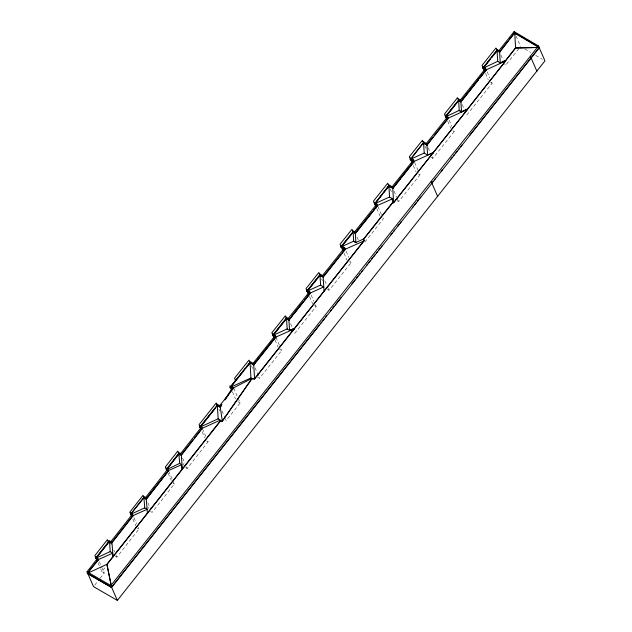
<?xml version="1.0" encoding="UTF-8"?>
<svg xmlns="http://www.w3.org/2000/svg" width="632" height="632" viewBox="0 0 632 632"><rect width="100%" height="100%" fill="white"/><g stroke="black" fill="none" stroke-linecap="round" stroke-linejoin="round"><path stroke-width="0.47" stroke-dasharray="3.16 2.37" d="M100.085 578.312L104.248 573.003L101.863 571.62L106.026 566.304M115.214 556.16L116.912 557.148L138.929 529.031L138.163 527.278M172.773 480.525L174.306 484.025L152.115 512.37L150.55 511.478M185.563 467.585L187.151 468.494L208.118 441.728L207.351 439.975M94.737 585.137L97.707 581.345M364.901 242.032L383.355 218.87L382.589 217.124M397.078 200.723L398.634 201.648L420.003 174.835L419.237 173.089M315.392 304.727L316.15 306.481L294.796 333.277L294.038 331.531M327.431 289.464L329.027 290.404L351.139 262.667L350.373 260.913M257.382 376.964L259.57 378.252L281.675 350.507L280.908 348.753M518.793 48.767L505.458 65.483L504.692 63.737M466.764 115.04L492.131 83.234L491.364 81.481M431.127 157.36L432.817 158.356L454.179 131.567L453.413 129.813M233.674 388.119L240.176 403.003L226.138 420.604L225.371 418.85M206.719 440.923L208.118 441.728M173.034 483.298L174.306 484.025M137.436 528.162L138.929 529.031M524.813 48.964L530.683 52.44M535.723 55.411L542.438 59.384M490.574 82.318L492.131 83.234M349.52 261.711L351.139 262.667M237.853 401.636L240.176 403.003M418.566 173.982L420.003 174.835M314.586 305.548L316.15 306.481M279.549 349.243L281.675 350.507M452.86 130.777L454.179 131.567M516.02 35.977L520.61 46.484M500.868 54.976L503.159 60.23M487.161 71.851L489.839 77.981M485.534 73.407L488.26 79.648M462.174 104.533L464.093 108.909M449.202 120.183L451.88 126.313M447.717 121.241L450.774 128.241M428.227 147.849L430.139 152.225M432.051 156.602L432.817 158.356M424.838 145.858L425.984 148.481M414.647 162.582L418.858 172.212M413.288 165.568L416.03 171.833M394.044 191.141L396.722 197.271M397.101 198.148L398.634 201.648M390.157 188.826L391.69 192.326M377.999 206.617L382.202 216.247M376.696 208.434L380.14 216.318M357.001 237.032L358.534 240.539M346.162 251.283L348.84 257.414M344.029 253.274L347.094 260.273M324.824 280.774L327.115 286.027M327.502 286.904L329.027 290.404M321.633 278.894L322.399 280.648M311.181 295.097L313.859 301.227M309.514 296.621L312.635 303.747M290.594 323.647L292.505 328.024M275.939 337.377L279.383 345.254M275.023 340.071L278.08 347.079M254.98 367.745L259.57 378.252M251.338 365.596L252.871 369.104M232.394 391.761L235.523 398.926M221.935 410.974L224.992 417.973M218.988 409.228L219.754 410.974M202.382 428.591L205.827 436.475M202.169 431.688L204.879 437.897M182.561 457.995L184.852 463.24M186.385 466.748L187.151 468.494M183.24 463.619L184.007 465.373M168.562 470.895L172.394 479.649M168.128 473.147L171.256 480.312M147.912 502.74L150.203 507.994M147.856 506.651L148.623 508.404M133.96 517.648L136.638 523.778M132.862 518.975L135.927 525.99M113.855 550.14L114.621 551.894M116.146 555.394L116.912 557.148M99.279 561.619L104.248 573.003M98.039 562.867L100.33 568.121M100.717 568.99L101.863 571.62"/><path stroke-width="0.95" d="M111.027 584.505L106.958 564.51L220.268 421.299L222.314 421.275L220.228 406.858L221.832 404.369M225.047 399.4L232.007 388.617L251.686 378.536L250.944 377.952L250.043 362.381L252.958 364.095M221.405 405.736L220.355 407.363L217.408 405.618M225.016 399.985L230.877 391.066M231.257 390.315L232.3 388.704L230.04 387.463L245.192 368.456M376.696 205.289L374.262 203.939L389.494 197.01L392.322 198.693L392.535 202.603L363.598 238.991L363.945 240.737L254.514 378.758L251.67 378.805L222.235 421.078L220.181 421.109L106.871 564.313L87.287 573.406L111.58 587.428L539.554 47.432L514.725 32.753L509.274 39.595M222.314 421.275L251.757 379.002L250.944 377.952L230.04 387.463L250.043 362.381L246.409 366.939M108.317 542.627L95.598 558.364L109.399 540.755L111.098 541.743M96.08 558.38L108.925 541.987M152.889 490.124L168.349 470.864L146.324 499.004L143.883 497.305L130.429 514.472L132.23 515.436M167.046 469.015L178.88 453.397L166.145 469.687L167.409 470.413M167.211 468.944L178.99 453.887L181.368 455.261L202.169 428.567L199.759 427.272L217.305 405.128L219.494 406.423M111.177 544.01L110.41 542.264L132.428 514.148L130.184 512.844M146.379 499.233L145.613 497.487L167.804 469.142L165.9 468.051M181.416 455.364L180.649 453.61L201.616 426.845L199.522 425.636M98.3 559.841L95.598 558.364L110.158 551.618L112.551 553L113.057 556.95L111.951 542.232L132.673 515.775L146.995 509.368M151.68 491.672L146.221 498.64L147.39 513.413M112.054 542.722L133.147 515.791L130.903 514.488M193.376 439.303L181.258 454.771L182.379 469.473M194.585 437.755L201.861 428.472L220.197 420.169M499.714 52.353L498.956 50.599L514.108 31.6L538.456 45.986L544.958 60.87L117.355 600.4L93.544 586.654L87.042 571.77L97.747 558.119L95.361 556.737M112.638 553.197L97.984 559.755L87.287 573.406L98.466 559.762M117.355 600.4L110.845 585.516L538.456 45.986M217.4 405.491L199.759 427.272L218.111 418.803L220.11 419.98L220.268 421.299M215.575 407.94L200.241 427.287L202.335 428.488M319.247 325.125L111.564 587.16L87.761 573.414M320.471 323.576L321.696 322.036M322.92 320.487L324.145 318.939M325.369 317.398L326.594 315.85M330.267 311.213L331.5 309.664M332.724 308.124L333.949 306.575M335.173 305.027L341.296 297.301M351.716 284.155L355.389 279.518M356.614 277.977L357.838 276.429M359.063 274.88L360.287 273.34M361.512 271.792L362.736 270.243M366.418 265.606L367.642 264.065M368.867 262.517L370.091 260.969M371.316 259.42L372.54 257.88M373.765 256.331L374.989 254.783M376.214 253.242L377.446 251.694M378.671 250.146L379.895 248.605M381.12 247.057L382.344 245.508M390.924 234.685L392.148 233.145M393.373 231.596L394.597 230.048M397.662 226.185L398.887 224.637M400.111 223.096L401.336 221.548M412.364 207.636L413.589 206.087M414.813 204.547L416.038 202.998M417.262 201.45L418.487 199.902M419.711 198.361L420.936 196.813M431.964 182.901L433.189 181.352M434.413 179.812L435.638 178.264M441.152 171.304L442.376 169.763M450.956 158.94L452.18 157.392M453.405 155.843L454.629 154.303M455.854 152.754L457.086 151.206M458.311 149.666L459.535 148.117M460.76 146.569L461.984 145.028M469.947 134.979L539.175 47.629M375.171 203.275L388.862 185.603L374.571 204.025M375.329 203.212L382.447 194.277M383.632 192.792L388.964 186.092L392.069 187.941M411.977 157.155L423.543 142.635L426.087 144.128M348.801 237.016L340.83 247.017L344.377 249.024M350.033 235.475L353.098 231.628L354.584 232.505M411.053 158.79L423.543 142.635L424.238 153.276M353.193 231.991L340.83 247.017L353.659 241.187L355.974 242.696L353.659 241.187L353.098 231.628L355.421 233.303L377.399 205.708L373.465 210.172M341.904 246.29L353.201 232.118M505.616 60.996L467.443 109.265L505.616 60.996L485.866 69.978L460.973 101.673L458.642 99.975L445.276 116.738L447.567 118.01M446.184 116.083L458.737 100.338L460.973 101.673M446.342 116.011L458.745 100.464L460.981 101.799L478.495 79.837M323.774 287.141L320.55 285.087L306.749 291.368L319.95 274.794L306.749 291.368L310.201 293.319L289.006 319.918L286.486 318.117L272.582 335.568L274.707 336.832M307.839 290.617L320.053 275.283L323.244 277.172L345.356 249.427L341.312 247.033M355.476 233.532L354.71 231.778L376.854 203.986L374.018 202.311M273.672 334.818L286.588 318.607L289.014 320.045L292.063 316.213M392.899 188.51L392.132 186.764L413.502 159.951L409.907 157.826M251.67 378.805L254.601 378.955L364.032 240.926L363.598 238.991L355.887 242.498L355.326 232.939L372.256 211.688M360.967 226.477L355.429 233.429L353.944 232.552M362.191 224.937L377.573 205.637L374.737 203.954M289.061 320.148L288.295 318.394L309.648 291.597L306.512 289.74M323.292 277.274L322.525 275.52L344.637 247.784L340.593 245.39M409.544 166.848L392.748 187.917L393.641 202.785L392.622 202.793L363.684 239.188M410.745 165.339L413.739 161.579L433.212 152.731L467.435 109.455L393.554 202.588L392.622 202.793M253.835 365.114L253.069 363.361L275.173 335.624L272.345 333.941M392.851 188.407L400.791 178.453M402.007 176.921L414.221 161.595L410.626 159.469M290.712 317.296L288.911 319.555L289.543 330.402L293.596 328.798M291.913 315.795L303.297 301.496M304.498 299.995L309.893 293.224L323.687 286.944M324.058 291.186L323.142 276.682L340.648 254.712M341.857 253.195L344.875 249.411L364.032 240.926M293.288 314.681L309.759 294.006M254.601 378.955L253.685 364.522L259.12 357.704M260.321 356.187L275.418 337.251L294.465 328.83M515.665 47.992L539.554 47.432L515.665 47.992L505.592 60.648L515.578 47.803L514.725 32.753L499.667 52.251L497.131 50.75L491.696 57.559M393.641 202.785L433.252 152.715M483.678 67.466L497.029 50.26L482.761 68.138L485.4 69.615M483.843 67.403L490.487 59.076M231.138 386.713L244.015 370.557M245.24 369.017L250.146 362.871L253.788 365.012L275.892 337.267L273.063 335.584M461.028 101.902L460.262 100.156L485.629 68.351L482.516 66.51M427.082 145.218L426.316 143.472L447.677 116.683L445.039 115.111M508.057 41.12L499.572 51.761L500.291 63.058M482.216 74.56L460.878 101.31L461.534 111.943L466.598 109.652M483.433 73.035L485.258 70.745M427.619 155.275L426.932 144.625L432.928 137.105M434.129 135.603L447.914 118.31L467.435 109.455M479.704 78.321L486.348 69.994L483.235 68.161M220.402 407.466L219.636 405.72L233.674 388.119L229.803 385.836L231.612 389.968M168.041 470.777L181.589 464.71M501.176 62.663L504.707 61.051M413.02 161.152L410.144 159.446L424.151 153.078L427.54 155.077L433.173 152.517L433.299 152.928M377.091 205.613L392.409 198.89M166.453 469.774L179.599 463.414L181.502 464.512L181.842 469.292M483.069 68.232L497.661 61.367L500.204 62.868L505.505 60.459L505.695 61.193M445.592 116.833L459.211 110.418L461.447 111.745L467.356 109.067L467.522 109.652M410.144 159.446L413.336 161.247M413.739 161.579L392.843 188.281L388.862 185.603L389.573 197.208M275.418 337.251L253.685 364.522M143.267 496.144L145.613 497.487M146.324 499.004L143.978 497.668L130.429 514.472L144.665 507.875L146.916 509.171M143.985 497.795L146.332 499.13L168.523 470.785L166.619 469.695M178.271 452.243L180.649 453.61M87.042 571.77L110.845 585.516M87.595 573.493L111.58 587.428L106.958 564.51M110.347 541.608L111.951 542.232M107.859 540.787L110.41 542.264M422.927 141.481L426.316 143.472M423.645 143.124L427.034 145.115L448.396 118.326L445.757 116.754M352.482 230.475L354.71 231.778M249.427 361.22L253.069 363.361M514.827 33.243L538.33 47.131M496.412 49.106L498.956 50.599M319.334 273.64L322.525 275.52M322.344 276.208L319.95 274.794L320.629 285.285M285.869 316.964L288.295 318.394M230.522 387.479L232.458 388.625M307.231 291.384L310.367 293.24M307.065 291.463L308.629 292.387M216.689 403.974L219.636 405.72M461.534 111.943L459.211 110.418L458.642 99.975M388.245 184.449L392.132 186.764M458.026 98.813L460.262 100.156M530.367 56.295L536.868 71.179M514.108 31.6L515.254 34.223M497.558 51.729L495.93 48.008L482.042 65.412L484.428 70.887M497.747 61.565L497.029 50.26L499.667 52.124M485.629 68.351L486.395 70.097M458.785 100.567L457.529 97.684L444.541 113.981L446.563 118.611M447.677 116.683L448.444 118.429M424.072 144.104L422.413 140.296L409.386 156.633L412.198 163.072M431.206 181.692L437.707 196.576M413.502 159.951L414.268 161.705M389.391 187.08L387.716 183.233L373.488 201.087L375.827 206.459M376.854 203.986L377.612 205.74M353.248 232.221L351.969 229.29L340.071 244.213L342.884 250.643M344.637 247.784L345.396 249.529M320.479 276.271L318.844 272.518L306.022 288.619L308.353 293.951M309.648 291.597L310.415 293.343M294.394 328.435L289.543 330.402L287.11 328.964L272.582 335.568L286.486 318.117L287.197 329.161M287.015 319.595L285.356 315.803L271.831 332.78L273.869 337.441M275.173 335.624L275.939 337.377M250.193 362.973L248.953 360.137L234.496 378.26L235.61 380.796M217.455 405.72L216.247 402.955L199.08 424.625L200.668 428.267M218.19 419L217.305 405.128M201.616 426.845L202.382 428.591M179.417 454.866L177.774 451.106L165.402 466.914L167.346 471.369M179.685 463.612L178.88 453.397L181.36 455.135M167.804 469.142L168.562 470.895M144.033 497.898L142.951 495.409L129.86 512.11L131.756 516.447M144.744 508.073L143.883 497.305M132.428 514.148L133.194 515.894M108.625 542.533L107.385 539.688L94.879 555.639L96.894 560.236M110.245 551.815L109.494 541.118M97.747 558.119L98.513 559.873"/></g></svg>
